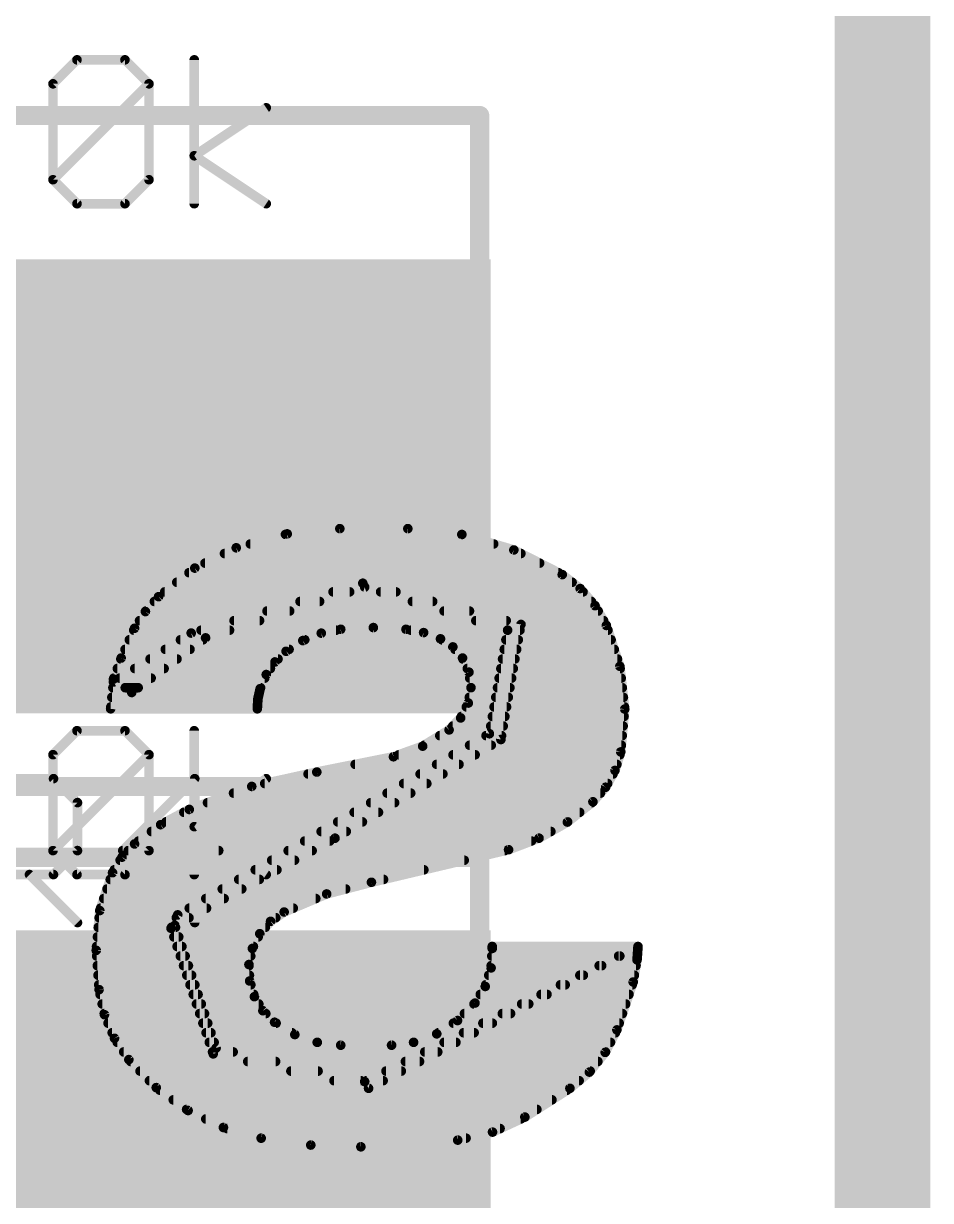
# Model space of a CAD drawing. Extents: x -29 to 78, y -15 to 21.
# Drawn here: x 18.045 to 20.447, y 6.998 to 10.117 of the extents above; entities that cross this region are included whole.
import ezdxf

# ---------------------------------------------------------------- set-up
doc = ezdxf.new("R2010")
doc.units = 0
for name, color, linetype in [('1', 12, 'CONTINUOUS'), ('16', 132, 'CONTINUOUS'), ('20', 53, 'CONTINUOUS'), ('22', 53, 'CONTINUOUS'), ('25', 253, 'CONTINUOUS'), ('27', 253, 'CONTINUOUS'), ('29', 253, 'CONTINUOUS'), ('31', 253, 'CONTINUOUS'), ('39', 12, 'CONTINUOUS'), ('51', 53, 'CONTINUOUS')]:
    doc.layers.add(name, color=color, linetype=linetype)

# ---------------------------------------------------------------- blocks, each defined once
blk = doc.blocks.new('RECT')
blk.add_solid([(-0.5, -0.5), (0.5, -0.5), (-0.5, 0.5), (0.5, 0.5)])

msp = doc.modelspace()

# ---------------------------------------------------------------- linework, layer by layer
at = {"layer": '1'}
for points, const_width in [([(20.32, 0), (20.32, 20.32)], 0.254), ([(18.415, 7.605), (18.63, 7.112)], 0.1524), ([(18.63, 6.819), (18.63, 7.112)], 0.2032)]:
    msp.add_lwpolyline(points, dxfattribs=dict(at, const_width=const_width))
for points, const_width in [([(18.4499, 7.6202, 1), (18.3801, 7.5898)], 0.0762), ([(18.6808, 7.112, 1), (18.5792, 7.112)], 0.1016), ([(18.5951, 7.0968, 1), (18.6649, 7.1272)], 0.0762)]:
    msp.add_lwpolyline(points, format="xyb", dxfattribs=dict(at, const_width=const_width))
at = {"layer": '16', "const_width": 0.254}
msp.add_lwpolyline([(20.32, 0), (20.32, 20.32)], dxfattribs=at)
at = {"layer": '20', "const_width": 0.254}
msp.add_lwpolyline([(20.32, 0), (20.32, 20.32)], dxfattribs=at)
at = {"layer": '22', "const_width": 0.0254}
for points in [[(18.608, 8.7274), (18.7431, 8.7643)], [(18.7384, 8.763), (19.2031, 8.763)], [(18.7431, 8.7643), (18.8824, 8.7782)], [(18.8824, 8.7782), (19.0627, 8.7782)], [(19.0627, 8.7782), (19.2057, 8.7627)], [(19.2057, 8.7627), (19.3435, 8.7216)], [(18.4983, 8.6736), (18.608, 8.7274)], [(18.6454, 8.7376), (19.29, 8.7376)], [(19.3435, 8.7216), (19.4716, 8.6563)], [(18.577, 8.7122), (19.362, 8.7122)], [(18.4023, 8.5979), (18.4983, 8.6736)], [(18.4828, 8.6614), (19.4616, 8.6614)], [(18.5252, 8.6868), (19.4118, 8.6868)], [(18.4506, 8.636), (19.4977, 8.636)], [(18.4887, 8.5014), (18.9433, 8.6335)], [(18.9433, 8.6335), (19.3624, 8.5242)], [(19.4716, 8.6563), (19.5191, 8.6194)], [(18.3674, 8.5584), (18.4023, 8.5979)], [(18.4184, 8.6106), (18.9086, 8.6106)], [(18.9484, 8.6233), (18.5268, 8.4887)], [(18.8645, 8.6106), (19.0311, 8.6106)], [(19.3269, 8.509), (18.9484, 8.6233)], [(18.9905, 8.6106), (19.5268, 8.6106)], [(19.5191, 8.6194), (19.5586, 8.5739)], [(18.3911, 8.5852), (18.8291, 8.5852)], [(18.7771, 8.5852), (19.1285, 8.5852)], [(19.0746, 8.5852), (19.5488, 8.5852)], [(19.5586, 8.5739), (19.5885, 8.5217)], [(18.3388, 8.5141), (18.3674, 8.5584)], [(18.3519, 8.5344), (18.6699, 8.5344)], [(18.3687, 8.5598), (18.7495, 8.5598)], [(18.6023, 8.5344), (19.3233, 8.5344)], [(18.6897, 8.5598), (19.2259, 8.5598)], [(19.1587, 8.5598), (19.5667, 8.5598)], [(19.2428, 8.5344), (19.5812, 8.5344)], [(18.3032, 8.4353), (18.3388, 8.5141)], [(18.3365, 8.509), (18.5904, 8.509)], [(18.5149, 8.509), (18.8724, 8.509)], [(18.8849, 8.5115), (18.8333, 8.5012)], [(18.9713, 8.516), (18.8849, 8.5115)], [(19.0576, 8.5115), (18.9713, 8.516)], [(19.1044, 8.5026), (19.0576, 8.5115)], [(19.0708, 8.509), (19.3597, 8.509)], [(19.1491, 8.4861), (19.1044, 8.5026)], [(19.2786, 8.2347), (19.3269, 8.509)], [(19.3624, 8.5242), (19.3091, 8.2194)], [(19.3269, 8.509), (19.5927, 8.509)], [(19.5885, 8.5217), (19.6243, 8.4134)], [(18.2829, 8.3718), (18.4887, 8.5014)], [(18.325, 8.4836), (18.5199, 8.4836)], [(18.5268, 8.4887), (18.3312, 8.3439)], [(18.4604, 8.4836), (18.7896, 8.4836)], [(18.7844, 8.4815), (18.7401, 8.4531)], [(18.8333, 8.5012), (18.7844, 8.4815)], [(19.1818, 8.4648), (19.1491, 8.4861)], [(19.1529, 8.4836), (19.3553, 8.4836)], [(19.3224, 8.4836), (19.6011, 8.4836)], [(18.3135, 8.4582), (18.4856, 8.4582)], [(18.4201, 8.4582), (18.7481, 8.4582)], [(18.7401, 8.4531), (18.7107, 8.425)], [(19.2075, 8.4353), (19.1818, 8.4648)], [(19.1876, 8.4582), (19.3509, 8.4582)], [(19.318, 8.4582), (19.6095, 8.4582)], [(18.2829, 8.3795), (18.3032, 8.4353)], [(18.3023, 8.4328), (18.4513, 8.4328)], [(18.3798, 8.4328), (18.7189, 8.4328)], [(18.7107, 8.425), (18.6875, 8.3915)], [(19.2246, 8.3977), (19.2075, 8.4353)], [(19.2086, 8.4328), (19.3464, 8.4328)], [(19.3135, 8.4328), (19.6179, 8.4328)], [(19.6243, 8.4134), (19.6372, 8.3)], [(18.3312, 8.3439), (18.2829, 8.3795)], [(18.2838, 8.382), (18.3827, 8.382)], [(18.2931, 8.4074), (18.417, 8.4074)], [(18.2991, 8.382), (18.6835, 8.382)], [(18.3394, 8.4074), (18.6986, 8.4074)], [(18.6875, 8.3915), (18.6715, 8.3541)], [(19.2202, 8.4074), (19.342, 8.4074)], [(19.2298, 8.3567), (19.2246, 8.3977)], [(19.2266, 8.382), (19.3375, 8.382)], [(19.3045, 8.382), (19.6279, 8.382)], [(19.309, 8.4074), (19.625, 8.4074)], [(18.2753, 8.3007), (18.2829, 8.3718)], [(18.2813, 8.3566), (18.6726, 8.3566)], [(18.314, 8.3566), (18.3484, 8.3566)], [(18.6715, 8.3541), (18.6655, 8.3277)], [(19.2227, 8.316), (19.2298, 8.3567)], [(19.2298, 8.3566), (19.3331, 8.3566)], [(19.3001, 8.3566), (19.6307, 8.3566)], [(18.2786, 8.3312), (18.6663, 8.3312)], [(18.6655, 8.3277), (18.6639, 8.3007)], [(19.2026, 8.2766), (19.2227, 8.316)], [(19.2254, 8.3312), (19.3287, 8.3312)], [(19.2956, 8.3312), (19.6336, 8.3312)], [(18.6639, 8.3007), (18.2753, 8.3007)], [(18.2758, 8.3058), (18.6642, 8.3058)], [(19.2175, 8.3058), (19.3242, 8.3058)], [(19.2911, 8.3058), (19.6365, 8.3058)], [(19.6372, 8.3), (19.6266, 8.1864)], [(19.1719, 8.2448), (19.2026, 8.2766)], [(19.1817, 8.255), (19.3153, 8.255)], [(19.2045, 8.2804), (19.3198, 8.2804)], [(19.2822, 8.255), (19.633, 8.255)], [(19.2866, 8.2804), (19.6354, 8.2804)], [(18.4531, 7.7546), (19.2786, 8.2347)], [(19.1019, 8.2017), (19.1719, 8.2448)], [(19.1472, 8.2296), (19.3109, 8.2296)], [(19.2698, 8.2296), (19.6306, 8.2296)], [(19.3091, 8.2194), (18.8697, 7.9578)], [(19.0246, 8.1737), (19.1019, 8.2017)], [(19.106, 8.2042), (19.2836, 8.2042)], [(19.2262, 8.2042), (19.6283, 8.2042)], [(18.8214, 8.1331), (19.0246, 8.1737)], [(19.0387, 8.1788), (19.2409, 8.1788)], [(19.1825, 8.1788), (19.6242, 8.1788)], [(19.6266, 8.1864), (19.6115, 8.1375)], [(18.6491, 8.095), (18.8214, 8.1331)], [(18.923, 8.1534), (19.1982, 8.1534)], [(19.1388, 8.1534), (19.6164, 8.1534)], [(19.6115, 8.1375), (19.5865, 8.0928)], [(18.6836, 8.1026), (19.1129, 8.1026)], [(18.7983, 8.128), (19.1556, 8.128)], [(19.0515, 8.1026), (19.592, 8.1026)], [(19.0951, 8.128), (19.6062, 8.128)], [(18.4836, 8.034), (18.6491, 8.095)], [(18.6009, 8.0772), (19.0703, 8.0772)], [(19.0078, 8.0772), (19.5729, 8.0772)], [(19.5865, 8.0928), (19.5529, 8.0543)], [(18.5319, 8.0518), (19.0276, 8.0518)], [(18.9641, 8.0518), (19.5498, 8.0518)], [(19.5529, 8.0543), (19.4853, 8.0005)], [(18.4079, 7.9935), (18.4836, 8.034)], [(18.4694, 8.0264), (18.9849, 8.0264)], [(18.9204, 8.0264), (19.5178, 8.0264)], [(18.3388, 7.9426), (18.4079, 7.9935)], [(18.3836, 7.9756), (18.8996, 7.9756)], [(18.422, 8.001), (18.9423, 8.001)], [(18.8331, 7.9756), (19.4414, 7.9756)], [(18.8768, 8.001), (19.4859, 8.001)], [(19.4853, 8.0005), (19.4102, 7.9579)], [(18.3056, 7.9076), (18.3388, 7.9426)], [(18.3491, 7.9502), (18.8558, 7.9502)], [(18.8697, 7.9578), (18.4455, 7.7267)], [(18.7894, 7.9502), (19.3899, 7.9502)], [(19.4102, 7.9579), (19.3294, 7.9273)], [(18.3219, 7.9248), (18.8091, 7.9248)], [(18.7457, 7.9248), (19.3189, 7.9248)], [(19.3294, 7.9273), (18.9662, 7.841)], [(18.2804, 7.8664), (18.3056, 7.9076)], [(18.3006, 7.8994), (18.7625, 7.8994)], [(18.7021, 7.8994), (19.212, 7.8994)], [(18.2466, 7.7661), (18.2804, 7.8664)], [(18.2744, 7.8486), (18.6693, 7.8486)], [(18.285, 7.874), (18.7159, 7.874)], [(18.6147, 7.8486), (18.9982, 7.8486)], [(18.6584, 7.874), (19.1051, 7.874)], [(18.2659, 7.8232), (18.6226, 7.8232)], [(18.5711, 7.8232), (18.898, 7.8232)], [(18.9662, 7.841), (18.8477, 7.8101)], [(18.2573, 7.7978), (18.576, 7.7978)], [(18.5274, 7.7978), (18.8188, 7.7978)], [(18.8477, 7.8101), (18.735, 7.7622)], [(18.2372, 7.6606), (18.2466, 7.7661)], [(18.2488, 7.7724), (18.5294, 7.7724)], [(18.4353, 7.7191), (18.4531, 7.7546)], [(18.4837, 7.7724), (18.759, 7.7724)], [(18.735, 7.7622), (18.699, 7.7375)], [(18.2449, 7.747), (18.4828, 7.747)], [(18.4455, 7.7267), (18.5547, 7.4016)], [(18.4493, 7.747), (18.7128, 7.747)], [(18.699, 7.7375), (18.6704, 7.7046)], [(18.2404, 7.6962), (18.4557, 7.6962)], [(18.2426, 7.7216), (18.4472, 7.7216)], [(18.5471, 7.3863), (18.4353, 7.7191)], [(18.4366, 7.7216), (18.6852, 7.7216)], [(18.443, 7.6962), (18.6662, 7.6962)], [(18.6704, 7.7046), (18.6509, 7.6656)], [(18.2448, 7.5565), (18.2372, 7.6606)], [(18.2381, 7.6708), (18.4643, 7.6708)], [(18.4515, 7.6708), (18.6535, 7.6708)], [(18.6509, 7.6656), (18.6418, 7.623)], [(18.9484, 7.3127), (19.6723, 7.6708)], [(19.6723, 7.6708), (18.9586, 7.2949)], [(19.2832, 7.6141), (19.2862, 7.6657)], [(19.2862, 7.6657), (19.2862, 7.6708)], [(19.2862, 7.6708), (19.6723, 7.6708)], [(19.6723, 7.6708), (19.6698, 7.6352)], [(18.2383, 7.6454), (18.4728, 7.6454)], [(18.4601, 7.6454), (18.6465, 7.6454)], [(19.285, 7.6454), (19.6241, 7.6454)], [(19.621, 7.6454), (19.6705, 7.6454)], [(19.6698, 7.6352), (19.6596, 7.5768)], [(18.2402, 7.62), (18.4813, 7.62)], [(18.4686, 7.62), (18.6419, 7.62)], [(18.6418, 7.623), (18.6436, 7.5794)], [(19.2676, 7.5649), (19.2832, 7.6141)], [(19.2835, 7.62), (19.5759, 7.62)], [(19.5696, 7.62), (19.6671, 7.62)], [(18.242, 7.5946), (18.4899, 7.5946)], [(18.2439, 7.5692), (18.4984, 7.5692)], [(18.4771, 7.5946), (18.643, 7.5946)], [(18.4857, 7.5692), (18.6467, 7.5692)], [(18.6436, 7.5794), (18.6562, 7.5378)], [(19.269, 7.5692), (19.4794, 7.5692)], [(19.277, 7.5946), (19.5276, 7.5946)], [(19.4669, 7.5692), (19.657, 7.5692)], [(19.5183, 7.5946), (19.6627, 7.5946)], [(19.6596, 7.5768), (19.6164, 7.4498)], [(18.2591, 7.4901), (18.2448, 7.5565)], [(18.2475, 7.5438), (18.5069, 7.5438)], [(18.4942, 7.5438), (18.6544, 7.5438)], [(18.6562, 7.5378), (18.6787, 7.5006)], [(19.2405, 7.5209), (19.2676, 7.5649)], [(19.2546, 7.5438), (19.4312, 7.5438)], [(19.4156, 7.5438), (19.6484, 7.5438)], [(18.253, 7.5184), (18.5155, 7.5184)], [(18.5027, 7.5184), (18.6679, 7.5184)], [(19.1943, 7.4746), (19.2405, 7.5209)], [(19.238, 7.5184), (19.3829, 7.5184)], [(19.3642, 7.5184), (19.6397, 7.5184)], [(18.2585, 7.493), (18.524, 7.493)], [(18.2857, 7.4275), (18.2591, 7.4901)], [(18.5113, 7.493), (18.6864, 7.493)], [(18.6787, 7.5006), (18.7096, 7.4701)], [(19.1393, 7.4394), (19.1943, 7.4746)], [(19.2126, 7.493), (19.3347, 7.493)], [(19.3129, 7.493), (19.6311, 7.493)], [(18.2686, 7.4676), (18.5325, 7.4676)], [(18.2794, 7.4422), (18.5411, 7.4422)], [(18.5198, 7.4676), (18.7137, 7.4676)], [(18.5283, 7.4422), (18.7554, 7.4422)], [(18.7096, 7.4701), (18.7632, 7.4374)], [(19.1436, 7.4422), (19.2383, 7.4422)], [(19.1833, 7.4676), (19.2865, 7.4676)], [(19.2102, 7.4422), (19.6125, 7.4422)], [(19.2615, 7.4676), (19.6225, 7.4676)], [(19.6164, 7.4498), (19.5855, 7.3903)], [(18.3236, 7.3711), (18.2857, 7.4275)], [(18.2929, 7.4168), (18.5496, 7.4168)], [(18.5369, 7.4168), (18.8227, 7.4168)], [(18.7632, 7.4374), (18.8226, 7.4168)], [(18.8226, 7.4168), (18.8849, 7.4092)], [(19.0195, 7.4092), (19.0779, 7.4168)], [(19.0779, 7.4168), (19.1393, 7.4394)], [(19.0779, 7.4168), (19.19, 7.4168)], [(19.1588, 7.4168), (19.5993, 7.4168)], [(18.31, 7.3914), (18.5999, 7.3914)], [(18.5454, 7.3914), (19.1418, 7.3914)], [(18.9586, 7.2949), (18.5471, 7.3863)], [(18.5547, 7.4016), (18.9484, 7.3127)], [(18.8849, 7.4092), (19.0195, 7.4092)], [(19.1075, 7.3914), (19.5861, 7.3914)], [(19.5855, 7.3903), (19.5435, 7.3379)], [(18.3962, 7.2968), (18.3236, 7.3711)], [(18.3286, 7.366), (18.7124, 7.366)], [(18.6385, 7.366), (19.0936, 7.366)], [(19.0561, 7.366), (19.566, 7.366)], [(18.3534, 7.3406), (18.8248, 7.3406)], [(18.7529, 7.3406), (19.0454, 7.3406)], [(19.0048, 7.3406), (19.5456, 7.3406)], [(19.5435, 7.3379), (19.492, 7.2949)], [(18.3782, 7.3152), (18.9373, 7.3152)], [(18.4806, 7.2362), (18.3962, 7.2968)], [(18.4059, 7.2898), (19.484, 7.2898)], [(18.8672, 7.3152), (18.9971, 7.3152)], [(18.9535, 7.3152), (19.5163, 7.3152)], [(19.492, 7.2949), (19.3726, 7.2187)], [(18.4413, 7.2644), (19.4442, 7.2644)], [(18.4766, 7.239), (19.4044, 7.239)], [(18.5741, 7.191), (18.4806, 7.2362)], [(18.5274, 7.2136), (19.3616, 7.2136)], [(19.3726, 7.2187), (19.2869, 7.1789)], [(18.6741, 7.1628), (18.5741, 7.191)], [(18.5842, 7.1882), (19.3069, 7.1882)], [(18.8056, 7.1446), (18.6741, 7.1628)], [(18.6741, 7.1628), (19.2169, 7.1628)], [(19.2869, 7.1789), (19.1948, 7.1577)], [(18.9382, 7.1399), (18.8056, 7.1446)], [(19.1948, 7.1577), (18.9382, 7.1399)]]:
    msp.add_lwpolyline(points, dxfattribs=at)
at = {"layer": '22', "const_width": 0.0127}
for points in [[(18.7384, 8.7693, 1), (18.7384, 8.7567)], [(18.7424, 8.7706, 1), (18.7437, 8.758)], [(18.7448, 8.7581, 1), (18.7414, 8.7704)], [(18.8824, 8.7845, 1), (18.8824, 8.7719)], [(18.883, 8.7719, 1), (18.8818, 8.7845)], [(19.0634, 8.7845, 1), (19.062, 8.7719)], [(19.0627, 8.7719, 1), (19.0627, 8.7845)], [(19.2075, 8.7688, 1), (19.2039, 8.7566)], [(19.2031, 8.7567, 1), (19.2031, 8.7693)], [(19.205, 8.7564, 1), (19.2064, 8.769)], [(18.6063, 8.7335, 1), (18.6097, 8.7213)], [(18.6108, 8.7217, 1), (18.6052, 8.7331)], [(18.6454, 8.7439, 1), (18.6454, 8.7313)], [(19.29, 8.7313, 1), (19.29, 8.7439)], [(19.3464, 8.7273, 1), (19.3406, 8.716)], [(19.3417, 8.7156, 1), (19.3453, 8.7277)], [(18.577, 8.7186, 1), (18.577, 8.7059)], [(19.362, 8.7059, 1), (19.362, 8.7186)], [(18.4828, 8.6677, 1), (18.4828, 8.6551)], [(18.4955, 8.6793, 1), (18.5011, 8.6679)], [(18.5022, 8.6686, 1), (18.4943, 8.6786)], [(18.5252, 8.6931, 1), (18.5252, 8.6805)], [(19.4118, 8.6805, 1), (19.4118, 8.6931)], [(19.4616, 8.6551, 1), (19.4616, 8.6677)], [(18.4506, 8.6424, 1), (18.4506, 8.6297)], [(18.9449, 8.6396, 1), (18.9417, 8.6274)], [(18.9451, 8.6274, 1), (18.9415, 8.6396)], [(19.4755, 8.6613, 1), (19.4677, 8.6513)], [(19.4687, 8.6506, 1), (19.4745, 8.662)], [(19.4977, 8.6297, 1), (19.4977, 8.6424)], [(18.3984, 8.6029, 1), (18.4062, 8.5929)], [(18.4071, 8.5937, 1), (18.3975, 8.6021)], [(18.4184, 8.6169, 1), (18.4184, 8.6043)], [(18.8645, 8.6169, 1), (18.8645, 8.6043)], [(18.9086, 8.6043, 1), (18.9086, 8.6169)], [(18.9502, 8.6294, 1), (18.9466, 8.6172)], [(18.9503, 8.6173, 1), (18.9465, 8.6293)], [(18.9905, 8.6169, 1), (18.9905, 8.6043)], [(19.0311, 8.6043, 1), (19.0311, 8.6169)], [(19.5239, 8.6235, 1), (19.5143, 8.6152)], [(19.5152, 8.6144, 1), (19.523, 8.6244)], [(19.5268, 8.6043, 1), (19.5268, 8.6169)], [(18.3911, 8.5915, 1), (18.3911, 8.5789)], [(18.7771, 8.5915, 1), (18.7771, 8.5789)], [(18.8291, 8.5789, 1), (18.8291, 8.5915)], [(19.0746, 8.5915, 1), (19.0746, 8.5789)], [(19.1285, 8.5789, 1), (19.1285, 8.5915)], [(19.5488, 8.5789, 1), (19.5488, 8.5915)], [(19.5641, 8.5771, 1), (19.5531, 8.5708)], [(19.5538, 8.5698, 1), (19.5634, 8.5781)], [(18.3519, 8.5407, 1), (18.3519, 8.5281)], [(18.3627, 8.5626, 1), (18.3722, 8.5542)], [(18.3728, 8.5549, 1), (18.3621, 8.5618)], [(18.3687, 8.5662, 1), (18.3687, 8.5535)], [(18.6023, 8.5407, 1), (18.6023, 8.5281)], [(18.6699, 8.5281, 1), (18.6699, 8.5407)], [(18.6897, 8.5662, 1), (18.6897, 8.5535)], [(18.7495, 8.5535, 1), (18.7495, 8.5662)], [(19.1587, 8.5662, 1), (19.1587, 8.5535)], [(19.2259, 8.5535, 1), (19.2259, 8.5662)], [(19.2428, 8.5407, 1), (19.2428, 8.5281)], [(19.3233, 8.5281, 1), (19.3233, 8.5407)], [(19.5667, 8.5535, 1), (19.5667, 8.5662)], [(19.5812, 8.5281, 1), (19.5812, 8.5407)], [(18.3365, 8.5153, 1), (18.3365, 8.5027)], [(18.3335, 8.5175, 1), (18.3441, 8.5107)], [(18.3446, 8.5115, 1), (18.333, 8.5167)], [(18.5149, 8.5153, 1), (18.5149, 8.5027)], [(18.5904, 8.5027, 1), (18.5904, 8.5153)], [(18.8724, 8.5027, 1), (18.8724, 8.5153)], [(18.8846, 8.5178, 1), (18.8852, 8.5052)], [(18.8861, 8.5053, 1), (18.8837, 8.5177)], [(18.9716, 8.5223, 1), (18.9709, 8.5096)], [(18.9716, 8.5096, 1), (18.9709, 8.5223)], [(19.0588, 8.5177, 1), (19.0564, 8.5053)], [(19.0573, 8.5052, 1), (19.0579, 8.5178)], [(19.0708, 8.5153, 1), (19.0708, 8.5027)], [(19.1066, 8.5086, 1), (19.1022, 8.4967)], [(19.1032, 8.4964, 1), (19.1056, 8.5089)], [(19.3332, 8.5079, 1), (19.3206, 8.5101)], [(19.3269, 8.5153, 1), (19.3269, 8.5027)], [(19.3251, 8.5029, 1), (19.3287, 8.5151)], [(19.3687, 8.5231, 1), (19.3561, 8.5253)], [(19.3597, 8.5027, 1), (19.3597, 8.5153)], [(19.3608, 8.5181, 1), (19.364, 8.5303)], [(19.5945, 8.5237, 1), (19.5825, 8.5197)], [(19.583, 8.5185, 1), (19.594, 8.5249)], [(19.5927, 8.5027, 1), (19.5927, 8.5153)], [(18.325, 8.49, 1), (18.325, 8.4773)], [(18.4604, 8.49, 1), (18.4604, 8.4773)], [(18.4869, 8.5075, 1), (18.4905, 8.4953)], [(18.4921, 8.496, 1), (18.4853, 8.5068)], [(18.5199, 8.4773, 1), (18.5199, 8.49)], [(18.5249, 8.4947, 1), (18.5287, 8.4827)], [(18.5306, 8.4836, 1), (18.523, 8.4938)], [(18.7821, 8.4874, 1), (18.7868, 8.4756)], [(18.7879, 8.4762, 1), (18.781, 8.4869)], [(18.7896, 8.4773, 1), (18.7896, 8.49)], [(18.832, 8.5074, 1), (18.8345, 8.495)], [(18.8356, 8.4953, 1), (18.8309, 8.5071)], [(19.1526, 8.4914, 1), (19.1456, 8.4808)], [(19.1529, 8.49, 1), (19.1529, 8.4773)], [(19.1469, 8.4801, 1), (19.1513, 8.4921)], [(19.3224, 8.49, 1), (19.3224, 8.4773)], [(19.3553, 8.4773, 1), (19.3553, 8.49)], [(19.6011, 8.4773, 1), (19.6011, 8.49)], [(18.3135, 8.4645, 1), (18.3135, 8.4519)], [(18.4201, 8.4645, 1), (18.4201, 8.4519)], [(18.4856, 8.4519, 1), (18.4856, 8.4645)], [(18.7367, 8.4584, 1), (18.7435, 8.4478)], [(18.7445, 8.4485, 1), (18.7357, 8.4577)], [(18.7481, 8.4519, 1), (18.7481, 8.4645)], [(19.1866, 8.4689, 1), (19.1771, 8.4606)], [(19.1784, 8.4595, 1), (19.1853, 8.4701)], [(19.1876, 8.4645, 1), (19.1876, 8.4519)], [(19.318, 8.4645, 1), (19.318, 8.4519)], [(19.3509, 8.4519, 1), (19.3509, 8.4645)], [(19.6095, 8.4519, 1), (19.6095, 8.4645)], [(18.3023, 8.4391, 1), (18.3023, 8.4265)], [(18.2974, 8.4379, 1), (18.309, 8.4327)], [(18.3092, 8.4331, 1), (18.2972, 8.4375)], [(18.3798, 8.4391, 1), (18.3798, 8.4265)], [(18.4513, 8.4265, 1), (18.4513, 8.4391)], [(18.7063, 8.4295, 1), (18.7151, 8.4204)], [(18.7159, 8.4213, 1), (18.7055, 8.4286)], [(18.7189, 8.4265, 1), (18.7189, 8.4391)], [(19.2133, 8.4379, 1), (19.2017, 8.4327)], [(19.2086, 8.4391, 1), (19.2086, 8.4265)], [(19.2027, 8.4311, 1), (19.2123, 8.4395)], [(19.3135, 8.4391, 1), (19.3135, 8.4265)], [(19.3464, 8.4265, 1), (19.3464, 8.4391)], [(19.6179, 8.4265, 1), (19.6179, 8.4391)], [(19.6306, 8.4141, 1), (19.618, 8.4126)], [(19.6183, 8.4114, 1), (19.6303, 8.4154)], [(18.2867, 8.3846, 1), (18.2791, 8.3744)], [(18.2838, 8.3883, 1), (18.2838, 8.3757)], [(18.2931, 8.4138, 1), (18.2931, 8.4011)], [(18.2991, 8.3883, 1), (18.2991, 8.3757)], [(18.3394, 8.4138, 1), (18.3394, 8.4011)], [(18.3827, 8.3757, 1), (18.3827, 8.3883)], [(18.417, 8.4011, 1), (18.417, 8.4138)], [(18.6823, 8.3951, 1), (18.6928, 8.3879)], [(18.6934, 8.389, 1), (18.6817, 8.394)], [(18.6835, 8.3757, 1), (18.6835, 8.3883)], [(18.6986, 8.4011, 1), (18.6986, 8.4138)], [(19.2202, 8.4138, 1), (19.2202, 8.4011)], [(19.2309, 8.3985, 1), (19.2183, 8.3969)], [(19.2188, 8.3951, 1), (19.2304, 8.4003)], [(19.2266, 8.3883, 1), (19.2266, 8.3757)], [(19.3045, 8.3883, 1), (19.3045, 8.3757)], [(19.309, 8.4138, 1), (19.309, 8.4011)], [(19.3375, 8.3757, 1), (19.3375, 8.3883)], [(19.342, 8.4011, 1), (19.342, 8.4138)], [(19.625, 8.4011, 1), (19.625, 8.4138)], [(19.6279, 8.3757, 1), (19.6279, 8.3883)], [(18.2813, 8.3629, 1), (18.2813, 8.3503)], [(18.2769, 8.3817, 1), (18.2889, 8.3773)], [(18.2892, 8.3711, 1), (18.2766, 8.3725)], [(18.2795, 8.3772, 1), (18.2863, 8.3664)], [(18.314, 8.3629, 1), (18.314, 8.3503)], [(18.3484, 8.3503, 1), (18.3484, 8.3629)], [(18.6657, 8.3566, 1), (18.6773, 8.3516)], [(18.6777, 8.3527, 1), (18.6653, 8.3555)], [(18.6726, 8.3503, 1), (18.6726, 8.3629)], [(19.2361, 8.3556, 1), (19.2236, 8.3578)], [(19.2298, 8.3629, 1), (19.2298, 8.3503)], [(19.2235, 8.3559, 1), (19.2361, 8.3575)], [(19.3001, 8.3629, 1), (19.3001, 8.3503)], [(19.3331, 8.3503, 1), (19.3331, 8.3629)], [(19.6307, 8.3503, 1), (19.6307, 8.3629)], [(18.2786, 8.3376, 1), (18.2786, 8.3249)], [(18.3274, 8.349, 1), (18.335, 8.3388)], [(18.3274, 8.3388, 1), (18.335, 8.349)], [(18.6719, 8.3273, 1), (18.6592, 8.3281)], [(18.6593, 8.3291, 1), (18.6717, 8.3263)], [(18.6663, 8.3249, 1), (18.6663, 8.3376)], [(19.2284, 8.3131, 1), (19.217, 8.3189)], [(19.2254, 8.3376, 1), (19.2254, 8.3249)], [(19.2956, 8.3376, 1), (19.2956, 8.3249)], [(19.3287, 8.3249, 1), (19.3287, 8.3376)], [(19.6336, 8.3249, 1), (19.6336, 8.3376)], [(18.2753, 8.3071, 1), (18.2753, 8.2944)], [(18.269, 8.3014, 1), (18.2816, 8.3)], [(18.2758, 8.3121, 1), (18.2758, 8.2995)], [(18.6576, 8.3011, 1), (18.6702, 8.3003)], [(18.6639, 8.2944, 1), (18.6639, 8.3071)], [(18.6642, 8.2995, 1), (18.6642, 8.3121)], [(19.2175, 8.3121, 1), (19.2175, 8.2995)], [(19.2164, 8.3171, 1), (19.229, 8.3149)], [(19.2911, 8.3121, 1), (19.2911, 8.2995)], [(19.3242, 8.2995, 1), (19.3242, 8.3121)], [(19.6435, 8.2994, 1), (19.6309, 8.3006)], [(19.6309, 8.2993, 1), (19.6435, 8.3007)], [(19.6365, 8.2995, 1), (19.6365, 8.3121)], [(19.1817, 8.2614, 1), (19.1817, 8.2487)], [(19.1969, 8.2795, 1), (19.2083, 8.2737)], [(19.2072, 8.2722, 1), (19.198, 8.281)], [(19.2045, 8.2867, 1), (19.2045, 8.2741)], [(19.2822, 8.2614, 1), (19.2822, 8.2487)], [(19.2866, 8.2867, 1), (19.2866, 8.2741)], [(19.3153, 8.2487, 1), (19.3153, 8.2614)], [(19.3198, 8.2741, 1), (19.3198, 8.2867)], [(19.633, 8.2487, 1), (19.633, 8.2614)], [(19.6354, 8.2741, 1), (19.6354, 8.2867)], [(19.1472, 8.2359, 1), (19.1472, 8.2233)], [(19.1673, 8.2492, 1), (19.1765, 8.2404)], [(19.1752, 8.2394, 1), (19.1686, 8.2502)], [(19.2698, 8.2359, 1), (19.2698, 8.2233)], [(19.2723, 8.2358, 1), (19.2849, 8.2336)], [(19.2818, 8.2292, 1), (19.2754, 8.2402)], [(19.3109, 8.2233, 1), (19.3109, 8.2359)], [(19.6306, 8.2233, 1), (19.6306, 8.2359)], [(19.0986, 8.2071, 1), (19.1052, 8.1963)], [(19.106, 8.2105, 1), (19.106, 8.1979)], [(19.1041, 8.1957, 1), (19.0998, 8.2076)], [(19.2262, 8.2105, 1), (19.2262, 8.1979)], [(19.2836, 8.1979, 1), (19.2836, 8.2105)], [(19.3028, 8.2205, 1), (19.3154, 8.2183)], [(19.3123, 8.2139, 1), (19.3059, 8.2249)], [(19.6283, 8.1979, 1), (19.6283, 8.2105)], [(19.0224, 8.1797, 1), (19.0268, 8.1677)], [(19.0258, 8.1675, 1), (19.0234, 8.1799)], [(19.0387, 8.1852, 1), (19.0387, 8.1725)], [(19.1825, 8.1852, 1), (19.1825, 8.1725)], [(19.2409, 8.1725, 1), (19.2409, 8.1852)], [(19.6203, 8.187, 1), (19.6329, 8.1858)], [(19.6327, 8.1845, 1), (19.6205, 8.1883)], [(19.6242, 8.1725, 1), (19.6242, 8.1852)], [(18.8202, 8.1393, 1), (18.8226, 8.1269)], [(18.8228, 8.1269, 1), (18.82, 8.1393)], [(18.923, 8.1597, 1), (18.923, 8.1471)], [(19.1388, 8.1597, 1), (19.1388, 8.1471)], [(19.1982, 8.1471, 1), (19.1982, 8.1597)], [(19.6054, 8.1394, 1), (19.6175, 8.1356)], [(19.617, 8.1344, 1), (19.6059, 8.1406)], [(19.6164, 8.1471, 1), (19.6164, 8.1597)], [(18.6836, 8.109, 1), (18.6836, 8.0963)], [(18.7983, 8.1343, 1), (18.7983, 8.1217)], [(19.0515, 8.109, 1), (19.0515, 8.0963)], [(19.0951, 8.1343, 1), (19.0951, 8.1217)], [(19.1129, 8.0963, 1), (19.1129, 8.109)], [(19.1556, 8.1217, 1), (19.1556, 8.1343)], [(19.592, 8.0963, 1), (19.592, 8.109)], [(19.6062, 8.1217, 1), (19.6062, 8.1343)], [(18.6009, 8.0836, 1), (18.6009, 8.0709)], [(18.6478, 8.1012, 1), (18.6505, 8.0888)], [(18.6513, 8.089, 1), (18.647, 8.1009)], [(19.0078, 8.0836, 1), (19.0078, 8.0709)], [(19.0703, 8.0709, 1), (19.0703, 8.0836)], [(19.5729, 8.0709, 1), (19.5729, 8.0836)], [(19.581, 8.0959, 1), (19.5921, 8.0898)], [(19.5913, 8.0887, 1), (19.5818, 8.097)], [(18.5319, 8.0581, 1), (18.5319, 8.0455)], [(18.9641, 8.0581, 1), (18.9641, 8.0455)], [(19.0276, 8.0455, 1), (19.0276, 8.0581)], [(19.5481, 8.0585, 1), (19.5577, 8.0501)], [(19.5569, 8.0493, 1), (19.5489, 8.0593)], [(19.5498, 8.0455, 1), (19.5498, 8.0581)], [(18.4694, 8.0328, 1), (18.4694, 8.0201)], [(18.4814, 8.04, 1), (18.4858, 8.028)], [(18.4866, 8.0284, 1), (18.4806, 8.0396)], [(18.9204, 8.0328, 1), (18.9204, 8.0201)], [(18.9849, 8.0201, 1), (18.9849, 8.0328)], [(19.5178, 8.0201, 1), (19.5178, 8.0328)], [(18.3836, 7.982, 1), (18.3836, 7.9692)], [(18.4049, 7.9991, 1), (18.4109, 7.9879)], [(18.4117, 7.9884, 1), (18.4042, 7.9986)], [(18.422, 8.0074, 1), (18.422, 7.9947)], [(18.8331, 7.982, 1), (18.8331, 7.9692)], [(18.8768, 8.0074, 1), (18.8768, 7.9947)], [(18.8996, 7.9692, 1), (18.8996, 7.982)], [(18.9423, 7.9947, 1), (18.9423, 8.0074)], [(19.4414, 7.9692, 1), (19.4414, 7.982)], [(19.4813, 8.0055, 1), (19.4892, 7.9956)], [(19.4884, 7.995, 1), (19.4822, 8.0061)], [(19.4859, 7.9947, 1), (19.4859, 8.0074)], [(18.335, 7.9477, 1), (18.3426, 7.9375)], [(18.3434, 7.9382, 1), (18.3342, 7.947)], [(18.3491, 7.9566, 1), (18.3491, 7.9439)], [(18.7894, 7.9566, 1), (18.7894, 7.9439)], [(18.8558, 7.9439, 1), (18.8558, 7.9566)], [(18.8665, 7.9633, 1), (18.8729, 7.9523)], [(18.8727, 7.9522, 1), (18.8667, 7.9634)], [(19.3899, 7.9439, 1), (19.3899, 7.9566)], [(19.4071, 7.9634, 1), (19.4133, 7.9523)], [(19.4124, 7.9519, 1), (19.4079, 7.9638)], [(18.3219, 7.9312, 1), (18.3219, 7.9184)], [(18.7457, 7.9312, 1), (18.7457, 7.9184)], [(18.8091, 7.9184, 1), (18.8091, 7.9312)], [(19.3189, 7.9184, 1), (19.3189, 7.9312)], [(19.3272, 7.9332, 1), (19.3316, 7.9214)], [(19.3309, 7.9211, 1), (19.3279, 7.9335)], [(18.3006, 7.9058, 1), (18.3006, 7.893)], [(18.301, 7.912, 1), (18.3102, 7.9032)], [(18.311, 7.9043, 1), (18.3001, 7.9109)], [(18.7021, 7.9058, 1), (18.7021, 7.893)], [(18.7625, 7.893, 1), (18.7625, 7.9058)], [(19.212, 7.893, 1), (19.212, 7.9058)], [(18.2744, 7.855, 1), (18.2744, 7.8422)], [(18.275, 7.8697, 1), (18.2858, 7.8631)], [(18.2864, 7.8644, 1), (18.2744, 7.8684)], [(18.285, 7.8804, 1), (18.285, 7.8677)], [(18.6147, 7.855, 1), (18.6147, 7.8422)], [(18.6584, 7.8804, 1), (18.6584, 7.8677)], [(18.6693, 7.8422, 1), (18.6693, 7.855)], [(18.7159, 7.8677, 1), (18.7159, 7.8804)], [(18.9982, 7.8422, 1), (18.9982, 7.855)], [(19.1051, 7.8677, 1), (19.1051, 7.8804)], [(18.2659, 7.8296, 1), (18.2659, 7.8168)], [(18.5711, 7.8296, 1), (18.5711, 7.8168)], [(18.6226, 7.8168, 1), (18.6226, 7.8296)], [(18.898, 7.8168, 1), (18.898, 7.8296)], [(18.9647, 7.8472, 1), (18.9677, 7.8348)], [(18.9678, 7.8349, 1), (18.9646, 7.8471)], [(18.2573, 7.8042, 1), (18.2573, 7.7915)], [(18.5274, 7.8042, 1), (18.5274, 7.7915)], [(18.576, 7.7915, 1), (18.576, 7.8042)], [(18.8188, 7.7915, 1), (18.8188, 7.8042)], [(18.8461, 7.8162, 1), (18.8493, 7.8039)], [(18.8502, 7.8042, 1), (18.8452, 7.8159)], [(18.2406, 7.7681, 1), (18.2526, 7.764)], [(18.2529, 7.7655, 1), (18.2403, 7.7666)], [(18.2488, 7.7788, 1), (18.2488, 7.766)], [(18.4499, 7.7601, 1), (18.4563, 7.7491)], [(18.4588, 7.7518, 1), (18.4474, 7.7574)], [(18.4837, 7.7788, 1), (18.4837, 7.766)], [(18.5294, 7.766, 1), (18.5294, 7.7788)], [(18.7325, 7.768, 1), (18.7375, 7.7564)], [(18.7386, 7.757, 1), (18.7314, 7.7674)], [(18.759, 7.766, 1), (18.759, 7.7788)], [(18.2449, 7.7534, 1), (18.2449, 7.7407)], [(18.4515, 7.7287, 1), (18.4395, 7.7247)], [(18.4425, 7.7323, 1), (18.4485, 7.7211)], [(18.4493, 7.7534, 1), (18.4493, 7.7407)], [(18.4828, 7.7407, 1), (18.4828, 7.7534)], [(18.6954, 7.7428, 1), (18.7026, 7.7323)], [(18.7038, 7.7334, 1), (18.6942, 7.7417)], [(18.7128, 7.7407, 1), (18.7128, 7.7534)], [(18.2404, 7.7026, 1), (18.2404, 7.6898)], [(18.2426, 7.728, 1), (18.2426, 7.7153)], [(18.4413, 7.7211, 1), (18.4293, 7.7171)], [(18.4296, 7.7219, 1), (18.441, 7.7163)], [(18.4366, 7.728, 1), (18.4366, 7.7153)], [(18.443, 7.7026, 1), (18.443, 7.6898)], [(18.4472, 7.7153, 1), (18.4472, 7.728)], [(18.4557, 7.6898, 1), (18.4557, 7.7026)], [(18.6656, 7.7088, 1), (18.6752, 7.7005)], [(18.6761, 7.7018, 1), (18.6647, 7.7075)], [(18.6662, 7.6898, 1), (18.6662, 7.7026)], [(18.6852, 7.7153, 1), (18.6852, 7.728)], [(18.2435, 7.6611, 1), (18.2309, 7.6601)], [(18.2381, 7.6772, 1), (18.2381, 7.6645)], [(18.4515, 7.6772, 1), (18.4515, 7.6645)], [(18.4643, 7.6645, 1), (18.4643, 7.6772)], [(18.6452, 7.6685, 1), (18.6566, 7.6628)], [(18.6571, 7.6643, 1), (18.6447, 7.667)], [(18.6535, 7.6645, 1), (18.6535, 7.6772)], [(19.2926, 7.6708, 1), (19.2798, 7.6708)], [(19.2862, 7.6772, 1), (19.2862, 7.6645)], [(19.2925, 7.6653, 1), (19.2799, 7.6661)], [(19.6786, 7.6704, 1), (19.666, 7.6712)], [(19.6753, 7.6652, 1), (19.6693, 7.6764)], [(19.6751, 7.6651, 1), (19.6695, 7.6765)], [(19.6723, 7.6645, 1), (19.6723, 7.6772)], [(18.2309, 7.6612, 1), (18.2435, 7.66)], [(18.2383, 7.6518, 1), (18.2383, 7.6391)], [(18.4601, 7.6518, 1), (18.4601, 7.6391)], [(18.4728, 7.6391, 1), (18.4728, 7.6518)], [(18.6465, 7.6391, 1), (18.6465, 7.6518)], [(19.285, 7.6518, 1), (19.285, 7.6391)], [(19.2798, 7.6657, 1), (19.2926, 7.6657)], [(19.621, 7.6518, 1), (19.621, 7.6391)], [(19.6241, 7.6391, 1), (19.6241, 7.6518)], [(19.6761, 7.6341, 1), (19.6635, 7.6363)], [(19.6635, 7.6356, 1), (19.6761, 7.6348)], [(19.6705, 7.6391, 1), (19.6705, 7.6518)], [(18.2402, 7.6264, 1), (18.2402, 7.6136)], [(18.4686, 7.6264, 1), (18.4686, 7.6136)], [(18.4813, 7.6136, 1), (18.4813, 7.6264)], [(18.6481, 7.6232, 1), (18.6354, 7.6227)], [(18.6355, 7.6243, 1), (18.648, 7.6217)], [(18.6419, 7.6136, 1), (18.6419, 7.6264)], [(19.2768, 7.6145, 1), (19.2895, 7.6138)], [(19.2835, 7.6264, 1), (19.2835, 7.6136)], [(19.2892, 7.6122, 1), (19.2771, 7.616)], [(19.5696, 7.6264, 1), (19.5696, 7.6136)], [(19.5759, 7.6136, 1), (19.5759, 7.6264)], [(19.6671, 7.6136, 1), (19.6671, 7.6264)], [(18.242, 7.601, 1), (18.242, 7.5883)], [(18.2439, 7.5756, 1), (18.2439, 7.5629)], [(18.4771, 7.601, 1), (18.4771, 7.5883)], [(18.4857, 7.5756, 1), (18.4857, 7.5629)], [(18.4899, 7.5883, 1), (18.4899, 7.601)], [(18.4984, 7.5629, 1), (18.4984, 7.5756)], [(18.6497, 7.5812, 1), (18.6375, 7.5776)], [(18.6373, 7.5791, 1), (18.6499, 7.5797)], [(18.643, 7.5883, 1), (18.643, 7.601)], [(18.6467, 7.5629, 1), (18.6467, 7.5756)], [(19.269, 7.5756, 1), (19.269, 7.5629)], [(19.277, 7.601, 1), (19.277, 7.5883)], [(19.4669, 7.5756, 1), (19.4669, 7.5629)], [(19.4794, 7.5629, 1), (19.4794, 7.5756)], [(19.5183, 7.601, 1), (19.5183, 7.5883)], [(19.5276, 7.5883, 1), (19.5276, 7.601)], [(19.6533, 7.5779, 1), (19.6659, 7.5757)], [(19.6656, 7.5748, 1), (19.6536, 7.5788)], [(19.657, 7.5629, 1), (19.657, 7.5756)], [(19.6627, 7.5883, 1), (19.6627, 7.601)], [(18.251, 7.5578, 1), (18.2386, 7.5552)], [(18.2385, 7.556, 1), (18.2511, 7.557)], [(18.2475, 7.5502, 1), (18.2475, 7.5374)], [(18.4942, 7.5502, 1), (18.4942, 7.5374)], [(18.5069, 7.5374, 1), (18.5069, 7.5502)], [(18.6616, 7.5411, 1), (18.6508, 7.5345)], [(18.6544, 7.5374, 1), (18.6544, 7.5502)], [(19.2546, 7.5502, 1), (19.2546, 7.5374)], [(19.2616, 7.5668, 1), (19.2737, 7.563)], [(19.273, 7.5615, 1), (19.2622, 7.5682)], [(19.4156, 7.5502, 1), (19.4156, 7.5374)], [(19.4312, 7.5374, 1), (19.4312, 7.5502)], [(19.6484, 7.5374, 1), (19.6484, 7.5502)], [(18.253, 7.5248, 1), (18.253, 7.5121)], [(18.5027, 7.5248, 1), (18.5027, 7.5121)], [(18.5155, 7.5121, 1), (18.5155, 7.5248)], [(18.6501, 7.536, 1), (18.6623, 7.5397)], [(18.6679, 7.5121, 1), (18.6679, 7.5248)], [(19.238, 7.5248, 1), (19.238, 7.5121)], [(19.2351, 7.5242, 1), (19.2459, 7.5176)], [(19.245, 7.5164, 1), (19.236, 7.5254)], [(19.3642, 7.5248, 1), (19.3642, 7.5121)], [(19.3829, 7.5121, 1), (19.3829, 7.5248)], [(19.6397, 7.5121, 1), (19.6397, 7.5248)], [(18.2585, 7.4994, 1), (18.2585, 7.4867)], [(18.2649, 7.4925, 1), (18.2532, 7.4876)], [(18.2529, 7.4887, 1), (18.2653, 7.4914)], [(18.5113, 7.4994, 1), (18.5113, 7.4867)], [(18.524, 7.4867, 1), (18.524, 7.4994)], [(18.6831, 7.5051, 1), (18.6742, 7.4961)], [(18.6732, 7.4973, 1), (18.6841, 7.5039)], [(18.6864, 7.4867, 1), (18.6864, 7.4994)], [(19.1977, 7.4693, 1), (19.1909, 7.48)], [(19.2126, 7.4994, 1), (19.2126, 7.4867)], [(19.3129, 7.4994, 1), (19.3129, 7.4867)], [(19.3347, 7.4867, 1), (19.3347, 7.4994)], [(19.6311, 7.4867, 1), (19.6311, 7.4994)], [(18.2686, 7.474, 1), (18.2686, 7.4612)], [(18.2794, 7.4486, 1), (18.2794, 7.4359)], [(18.5198, 7.474, 1), (18.5198, 7.4612)], [(18.5283, 7.4486, 1), (18.5283, 7.4359)], [(18.5325, 7.4612, 1), (18.5325, 7.474)], [(18.5411, 7.4359, 1), (18.5411, 7.4486)], [(18.7129, 7.4755, 1), (18.7063, 7.4647)], [(18.7051, 7.4656, 1), (18.7141, 7.4746)], [(18.7137, 7.4612, 1), (18.7137, 7.474)], [(18.7554, 7.4359, 1), (18.7554, 7.4486)], [(19.1436, 7.4486, 1), (19.1436, 7.4359)], [(19.1833, 7.474, 1), (19.1833, 7.4612)], [(19.1898, 7.4791, 1), (19.1988, 7.4702)], [(19.2102, 7.4486, 1), (19.2102, 7.4359)], [(19.2383, 7.4359, 1), (19.2383, 7.4486)], [(19.2615, 7.474, 1), (19.2615, 7.4612)], [(19.2865, 7.4612, 1), (19.2865, 7.474)], [(19.6104, 7.4518, 1), (19.6224, 7.4478)], [(19.622, 7.4469, 1), (19.6108, 7.4527)], [(19.6125, 7.4359, 1), (19.6125, 7.4486)], [(19.6225, 7.4612, 1), (19.6225, 7.474)], [(18.2909, 7.431, 1), (18.2804, 7.424)], [(18.2798, 7.425, 1), (18.2915, 7.43)], [(18.2929, 7.4232, 1), (18.2929, 7.4104)], [(18.5369, 7.4232, 1), (18.5369, 7.4104)], [(18.5496, 7.4104, 1), (18.5496, 7.4232)], [(18.7653, 7.4434, 1), (18.7612, 7.4314)], [(18.7599, 7.432, 1), (18.7665, 7.4429)], [(18.8233, 7.4231, 1), (18.8218, 7.4105)], [(18.8205, 7.4108, 1), (18.8246, 7.4228)], [(18.8227, 7.4104, 1), (18.8227, 7.4232)], [(19.0779, 7.4232, 1), (19.0779, 7.4104)], [(19.0757, 7.4228, 1), (19.0801, 7.4108)], [(19.0787, 7.4105, 1), (19.0771, 7.4231)], [(19.1358, 7.4447, 1), (19.1427, 7.434)], [(19.1414, 7.4334, 1), (19.1371, 7.4453)], [(19.1588, 7.4232, 1), (19.1588, 7.4104)], [(19.19, 7.4104, 1), (19.19, 7.4232)], [(19.5993, 7.4104, 1), (19.5993, 7.4232)], [(18.31, 7.3978, 1), (18.31, 7.385)], [(18.5454, 7.3978, 1), (18.5454, 7.385)], [(18.5485, 7.3925, 1), (18.5457, 7.3801)], [(18.5411, 7.3843, 1), (18.5531, 7.3883)], [(18.5561, 7.4078, 1), (18.5533, 7.3954)], [(18.5487, 7.3996, 1), (18.5607, 7.4036)], [(18.5999, 7.385, 1), (18.5999, 7.3978)], [(18.8849, 7.4156, 1), (18.8849, 7.4028)], [(18.8841, 7.4029, 1), (18.8857, 7.4155)], [(19.0187, 7.4155, 1), (19.0203, 7.4029)], [(19.0195, 7.4028, 1), (19.0195, 7.4156)], [(19.1075, 7.3978, 1), (19.1075, 7.385)], [(19.1418, 7.385, 1), (19.1418, 7.3978)], [(19.5798, 7.3932, 1), (19.5911, 7.3873)], [(19.5904, 7.3863, 1), (19.5805, 7.3942)], [(19.5861, 7.385, 1), (19.5861, 7.3978)], [(18.3281, 7.3755, 1), (18.3191, 7.3667)], [(18.3183, 7.3676, 1), (18.3289, 7.3746)], [(18.3286, 7.3724, 1), (18.3286, 7.3597)], [(18.6385, 7.3724, 1), (18.6385, 7.3597)], [(18.7124, 7.3597, 1), (18.7124, 7.3724)], [(19.0561, 7.3724, 1), (19.0561, 7.3597)], [(19.0936, 7.3597, 1), (19.0936, 7.3724)], [(19.566, 7.3597, 1), (19.566, 7.3724)], [(18.3534, 7.347, 1), (18.3534, 7.3342)], [(18.7529, 7.347, 1), (18.7529, 7.3342)], [(18.8248, 7.3342, 1), (18.8248, 7.347)], [(19.0048, 7.347, 1), (19.0048, 7.3342)], [(19.0454, 7.3342, 1), (19.0454, 7.347)], [(19.5385, 7.3419, 1), (19.5484, 7.334)], [(19.5475, 7.3331, 1), (19.5394, 7.3428)], [(19.5456, 7.3342, 1), (19.5456, 7.347)], [(18.3782, 7.3216, 1), (18.3782, 7.3088)], [(18.3999, 7.302, 1), (18.3925, 7.2916)], [(18.3917, 7.2924, 1), (18.4007, 7.3012)], [(18.4059, 7.2962, 1), (18.4059, 7.2835)], [(18.8672, 7.3216, 1), (18.8672, 7.3088)], [(18.9373, 7.3088, 1), (18.9373, 7.3216)], [(18.9456, 7.3184, 1), (18.9512, 7.307)], [(18.947, 7.3065, 1), (18.9498, 7.3189)], [(18.9535, 7.3216, 1), (18.9535, 7.3088)], [(18.9556, 7.3005, 1), (18.9616, 7.2893)], [(18.9572, 7.2887, 1), (18.96, 7.3011)], [(18.9971, 7.3088, 1), (18.9971, 7.3216)], [(19.484, 7.2835, 1), (19.484, 7.2962)], [(19.4879, 7.2998, 1), (19.4961, 7.29)], [(19.4954, 7.2895, 1), (19.4886, 7.3003)], [(19.5163, 7.3088, 1), (19.5163, 7.3216)], [(18.4413, 7.2708, 1), (18.4413, 7.258)], [(19.4442, 7.258, 1), (19.4442, 7.2708)], [(18.4766, 7.2454, 1), (18.4766, 7.2327)], [(18.4833, 7.2419, 1), (18.4778, 7.2304)], [(18.4769, 7.231, 1), (18.4843, 7.2413)], [(19.4044, 7.2327, 1), (19.4044, 7.2454)], [(18.5274, 7.22, 1), (18.5274, 7.2073)], [(19.3616, 7.2073, 1), (19.3616, 7.22)], [(19.3692, 7.2241, 1), (19.376, 7.2133)], [(19.3753, 7.2129, 1), (19.3699, 7.2245)], [(18.5759, 7.1972, 1), (18.5724, 7.1849)], [(18.5714, 7.1853, 1), (18.5769, 7.1968)], [(18.5842, 7.1946, 1), (18.5842, 7.1818)], [(18.6741, 7.1692, 1), (18.6741, 7.1565)], [(18.675, 7.1691, 1), (18.6732, 7.1565)], [(18.6724, 7.1567, 1), (18.6758, 7.1689)], [(19.2169, 7.1565, 1), (19.2169, 7.1692)], [(19.2842, 7.1847, 1), (19.2896, 7.1732)], [(19.2883, 7.1727, 1), (19.2855, 7.1851)], [(19.3069, 7.1818, 1), (19.3069, 7.1946)], [(18.8058, 7.1509, 1), (18.8053, 7.1382)], [(18.8047, 7.1383, 1), (18.8064, 7.1509)], [(18.9378, 7.1462, 1), (18.9386, 7.1336)], [(18.938, 7.1336, 1), (18.9384, 7.1462)], [(19.1934, 7.1639, 1), (19.1962, 7.1515)], [(19.1952, 7.1514, 1), (19.1944, 7.164)]]:
    msp.add_lwpolyline(points, format="xyb", dxfattribs=at)
at = {"layer": '25', "const_width": 0.0254}
for points in [[(17.9333, 8.1156), (18.1239, 8.1156)], [(18.1239, 8.1156), (18.1875, 8.0521)], [(18.4982, 8.1156), (18.3075, 7.925)], [(18.4982, 7.7343), (18.4982, 8.1156)], [(18.1875, 8.0521), (18.1875, 7.925)], [(18.1875, 7.925), (18.1239, 7.8614)], [(18.3075, 7.925), (18.5617, 7.925)], [(18.1239, 7.8614), (17.9333, 7.8614)], [(18.0604, 7.8614), (18.1875, 7.7343)]]:
    msp.add_lwpolyline(points, dxfattribs=at)
at = {"layer": '25', "const_width": 0.0127}
for points in [[(18.1284, 8.1201, 1), (18.1195, 8.1111)], [(18.1239, 8.1093, 1), (18.1239, 8.122)], [(18.5045, 8.1156, 1), (18.4918, 8.1156)], [(18.5026, 8.1111, 1), (18.4937, 8.1201)], [(18.1939, 8.0521, 1), (18.1811, 8.0521)], [(18.183, 8.0476, 1), (18.192, 8.0566)], [(18.1811, 7.925, 1), (18.1939, 7.925)], [(18.192, 7.9205, 1), (18.183, 7.9295)], [(18.3075, 7.9313, 1), (18.3075, 7.9186)], [(18.303, 7.9295, 1), (18.312, 7.9205)], [(18.5617, 7.9186, 1), (18.5617, 7.9313)], [(18.0649, 7.8659, 1), (18.0559, 7.8569)], [(18.1195, 7.8659, 1), (18.1284, 7.8569)], [(18.1239, 7.8551, 1), (18.1239, 7.8678)], [(18.183, 7.7298, 1), (18.192, 7.7388)], [(18.4918, 7.7343, 1), (18.5045, 7.7343)]]:
    msp.add_lwpolyline(points, format="xyb", dxfattribs=at)
at = {"layer": '27', "const_width": 0.0254}
for points in [[(18.1227, 9.9571), (18.1862, 10.0206)], [(18.1862, 10.0206), (18.3133, 10.0206)], [(18.3133, 10.0206), (18.3769, 9.9571)], [(18.4969, 9.6393), (18.4969, 10.0206)], [(18.1227, 9.7029), (18.1227, 9.9571)], [(18.1227, 9.7029), (18.3769, 9.9571)], [(18.3769, 9.9571), (18.3769, 9.7029)], [(18.4969, 9.7664), (18.6875, 9.8935)], [(18.6875, 9.6393), (18.4969, 9.7664)], [(18.1862, 9.6393), (18.1227, 9.7029)], [(18.3769, 9.7029), (18.3133, 9.6393)], [(18.3133, 9.6393), (18.1862, 9.6393)], [(18.1227, 8.1791), (18.1862, 8.2426)], [(18.1862, 8.2426), (18.3133, 8.2426)], [(18.3133, 8.2426), (18.3769, 8.1791)], [(18.4969, 7.8613), (18.4969, 8.2426)], [(18.1227, 7.9249), (18.1227, 8.1791)], [(18.1227, 7.9249), (18.3769, 8.1791)], [(18.3769, 8.1791), (18.3769, 7.9249)], [(18.4969, 7.9884), (18.6875, 8.1155)], [(18.6875, 7.8613), (18.4969, 7.9884)], [(18.1862, 7.8613), (18.1227, 7.9249)], [(18.3769, 7.9249), (18.3133, 7.8613)], [(18.3133, 7.8613), (18.1862, 7.8613)]]:
    msp.add_lwpolyline(points, dxfattribs=at)
at = {"layer": '27', "const_width": 0.0127}
for points in [[(18.1862, 10.027, 1), (18.1862, 10.0143)], [(18.1907, 10.0161, 1), (18.1817, 10.0251)], [(18.3178, 10.0251, 1), (18.3088, 10.0161)], [(18.3133, 10.0143, 1), (18.3133, 10.027)], [(18.5032, 10.0206, 1), (18.4905, 10.0206)], [(18.129, 9.9571, 1), (18.1163, 9.9571)], [(18.1182, 9.9616, 1), (18.1271, 9.9526)], [(18.3832, 9.9571, 1), (18.3705, 9.9571)], [(18.3814, 9.9526, 1), (18.3724, 9.9616)], [(18.3724, 9.9526, 1), (18.3814, 9.9616)], [(18.691, 9.8882, 1), (18.684, 9.8988)], [(18.5004, 9.7717, 1), (18.4933, 9.7611)], [(18.4933, 9.7717, 1), (18.5004, 9.7611)], [(18.1163, 9.7029, 1), (18.129, 9.7029)], [(18.1271, 9.7073, 1), (18.1182, 9.6984)], [(18.1182, 9.7073, 1), (18.1271, 9.6984)], [(18.3705, 9.7029, 1), (18.3832, 9.7029)], [(18.3814, 9.6984, 1), (18.3724, 9.7073)], [(18.1862, 9.6456, 1), (18.1862, 9.633)], [(18.1817, 9.6348, 1), (18.1907, 9.6438)], [(18.3088, 9.6438, 1), (18.3178, 9.6348)], [(18.3133, 9.633, 1), (18.3133, 9.6456)], [(18.4905, 9.6393, 1), (18.5032, 9.6393)], [(18.684, 9.634, 1), (18.691, 9.6446)], [(18.1862, 8.249, 1), (18.1862, 8.2363)], [(18.1907, 8.2381, 1), (18.1817, 8.2471)], [(18.3178, 8.2471, 1), (18.3088, 8.2381)], [(18.3133, 8.2363, 1), (18.3133, 8.249)], [(18.5032, 8.2426, 1), (18.4905, 8.2426)], [(18.129, 8.1791, 1), (18.1163, 8.1791)], [(18.1182, 8.1836, 1), (18.1271, 8.1746)], [(18.3832, 8.1791, 1), (18.3705, 8.1791)], [(18.3814, 8.1746, 1), (18.3724, 8.1836)], [(18.3724, 8.1746, 1), (18.3814, 8.1836)], [(18.691, 8.1102, 1), (18.684, 8.1208)], [(18.5004, 7.9937, 1), (18.4933, 7.9831)], [(18.4933, 7.9937, 1), (18.5004, 7.9831)], [(18.1163, 7.9249, 1), (18.129, 7.9249)], [(18.1271, 7.9293, 1), (18.1182, 7.9204)], [(18.1182, 7.9293, 1), (18.1271, 7.9204)], [(18.3705, 7.9249, 1), (18.3832, 7.9249)], [(18.3814, 7.9204, 1), (18.3724, 7.9293)], [(18.1862, 7.8677, 1), (18.1862, 7.8549)], [(18.1817, 7.8568, 1), (18.1907, 7.8658)], [(18.3088, 7.8658, 1), (18.3178, 7.8568)], [(18.3133, 7.8549, 1), (18.3133, 7.8677)], [(18.4905, 7.8613, 1), (18.5032, 7.8613)], [(18.684, 7.856, 1), (18.691, 7.8666)]]:
    msp.add_lwpolyline(points, format="xyb", dxfattribs=at)
at = {"layer": '39', "const_width": 0.0508}
for points in [[(16.307, 9.873), (19.253, 9.873)], [(19.253, 9.873), (19.253, 7.907)], [(16.307, 8.095), (19.253, 8.095)], [(19.253, 8.095), (19.253, 6.129)], [(19.253, 7.907), (16.307, 7.907)]]:
    msp.add_lwpolyline(points, dxfattribs=at)
at = {"layer": '39', "const_width": 0.0254}
for points in [[(19.2657, 9.873, 1), (19.2403, 9.873)], [(19.253, 9.8603, 1), (19.253, 9.8857)], [(19.2657, 8.095, 1), (19.2403, 8.095)], [(19.253, 8.0823, 1), (19.253, 8.1077)], [(19.253, 7.8943, 1), (19.253, 7.9197)], [(19.2403, 7.907, 1), (19.2657, 7.907)]]:
    msp.add_lwpolyline(points, format="xyb", dxfattribs=at)
at = {"layer": '51', "const_width": 0.1016}
for points in [[(18.136, 9.309), (17.424, 9.309)], [(18.136, 8.458), (17.424, 8.458)], [(18.136, 7.531), (17.424, 7.531)]]:
    msp.add_lwpolyline(points, dxfattribs=at)
at = {"layer": '51', "const_width": 0.0508}
for points in [[(18.136, 9.2836, 1), (18.136, 9.3344)], [(18.136, 8.4326, 1), (18.136, 8.4834)], [(18.136, 7.5056, 1), (18.136, 7.5564)]]:
    msp.add_lwpolyline(points, format="xyb", dxfattribs=at)

# ---------------------------------------------------------------- block references
at = {"layer": '1', "xscale": 1.1, "rotation": 180}
for p in [(18.63, 8.89), (18.63, 7.112)]:
    msp.add_blockref('RECT', p, dxfattribs=at)
at = {"layer": '29', "xscale": 1.3032, "yscale": 1.2032, "rotation": 180}
for p in [(18.63, 8.89), (18.63, 7.112)]:
    msp.add_blockref('RECT', p, dxfattribs=at)
at = {"layer": '31', "xscale": 1.1, "rotation": 180}
for p in [(18.63, 8.89), (18.63, 7.112)]:
    msp.add_blockref('RECT', p, dxfattribs=at)
at = {"layer": '51', "xscale": 0.5001, "yscale": 0.95, "rotation": 180}
for p in [(18.3681, 8.8849), (18.3681, 7.1069)]:
    msp.add_blockref('RECT', p, dxfattribs=at)

doc.saveas('drawing.dxf')
